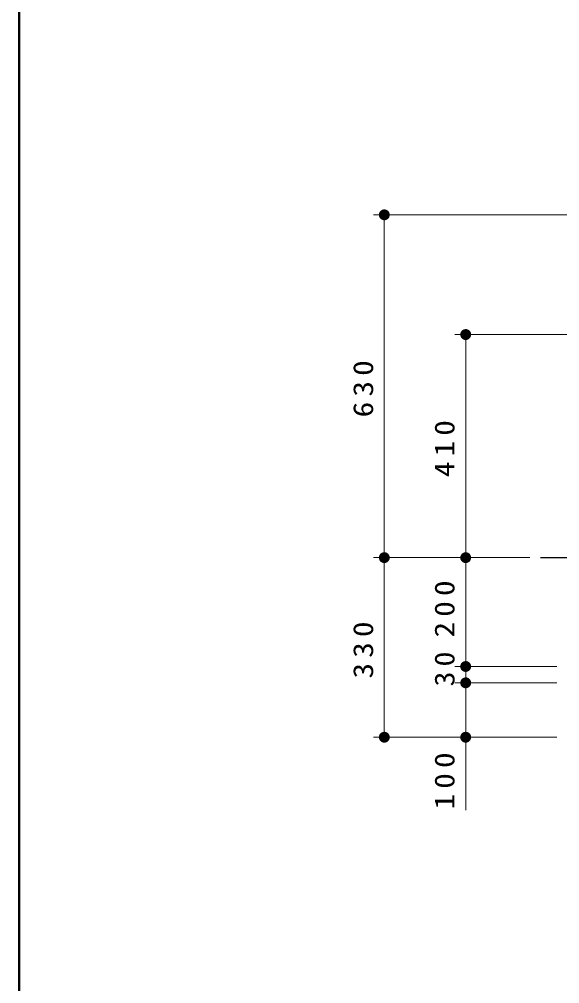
# Model space of a CAD drawing. Units: millimetres on the paper, scale 1:20. Extents: x -385 to 0, y 0 to 267.
# Drawn here: x -385 to -335.4, y 68.5 to 157.1 of the extents above; entities that cross this region are included whole.
import ezdxf

# ---------------------------------------------------------------- set-up
doc = ezdxf.new("R2010")
doc.units = ezdxf.units.MM
doc.layers.add('LY_1', color=7, linetype='Continuous', lineweight=13)
doc.layers.add('LY_2', color=7, linetype='Continuous', lineweight=13)
doc.styles.add('ＭＳ ゴシック', font='')
doc.styles.get('ＭＳ ゴシック').set_extended_font_data('MS Gothic')

# ---------------------------------------------------------------- blocks, each defined once
blk = doc.blocks.new('filled_dot')
at = {"color": 0, "linetype": 'Continuous', "lineweight": -2, "const_width": 1.25}
blk.add_lwpolyline([(-0.625, 0, 1), (0.625, 0, 1)], format="xyb", close=True, dxfattribs=at)

msp = doc.modelspace()

# ---------------------------------------------------------------- linework, layer by layer
at = {"layer": 'LY_1'}
for p, q in [((-331.703, 139.133), (-352.466, 139.133)), ((-351.466, 107.633), (-351.466, 139.133)), ((-326.953, 128.133), (-344.99, 128.133)), ((-343.99, 107.633), (-343.99, 128.133)), ((-338.103, 107.633), (-352.466, 107.633)), ((-351.466, 91.133), (-351.466, 107.633)), ((-338.103, 107.633), (-344.99, 107.633)), ((-343.99, 97.633), (-343.99, 107.633)), ((-335.603, 97.633), (-344.99, 97.633)), ((-343.99, 96.133), (-343.99, 97.633)), ((-335.603, 96.133), (-344.99, 96.133)), ((-343.99, 84.435), (-343.99, 96.133)), ((-335.603, 91.133), (-352.466, 91.133))]:
    msp.add_line(p, q, dxfattribs=at)
at = {"layer": 'LY_1', "lineweight": 25}
msp.add_line((-337.103, 107.633), (-332.103, 107.633), dxfattribs=at)
at = {"layer": 'LY_2', "lineweight": 50}
msp.add_line((-385, 267), (-385, 0), dxfattribs=at)

# ---------------------------------------------------------------- block references
at = {"layer": 'LY_1', "xscale": 0.4, "yscale": 0.4}
for p, rotation in [((-351.466, 139.133), 270), ((-343.99, 128.133), 270), ((-351.466, 107.633), 270), ((-351.466, 107.633), 90), ((-343.99, 107.633), 270), ((-343.99, 107.633), 90), ((-343.99, 97.633), 270), ((-343.99, 97.633), 90), ((-343.99, 96.133), 270), ((-343.99, 96.133), 90), ((-351.466, 91.133), 90), ((-343.99, 91.133), 90)]:
    msp.add_blockref('filled_dot', p, dxfattribs=dict(at, rotation=rotation))

# ---------------------------------------------------------------- texts
at = {"layer": 'LY_1', "char_height": 1.833, "attachment_point": 8, "rotation": 90, "style": 'ＭＳ ゴシック'}
for s, insert in [('\\T1.33;\\W1.15;630', (-352.466, 123.383)), ('\\T1.33;\\W1.15;410', (-344.99, 117.883)), ('\\T1.33;\\W1.15;200', (-344.99, 103.155)), ('\\T1.33;\\W1.15;330', (-352.466, 99.383)), ('\\T1.34;\\W1.1;30', (-344.99, 97.633)), ('\\T1.33;\\W1.15;100', (-344.99, 87.352))]:
    msp.add_mtext(s, dxfattribs=dict(at, insert=insert))

doc.saveas('drawing.dxf')
